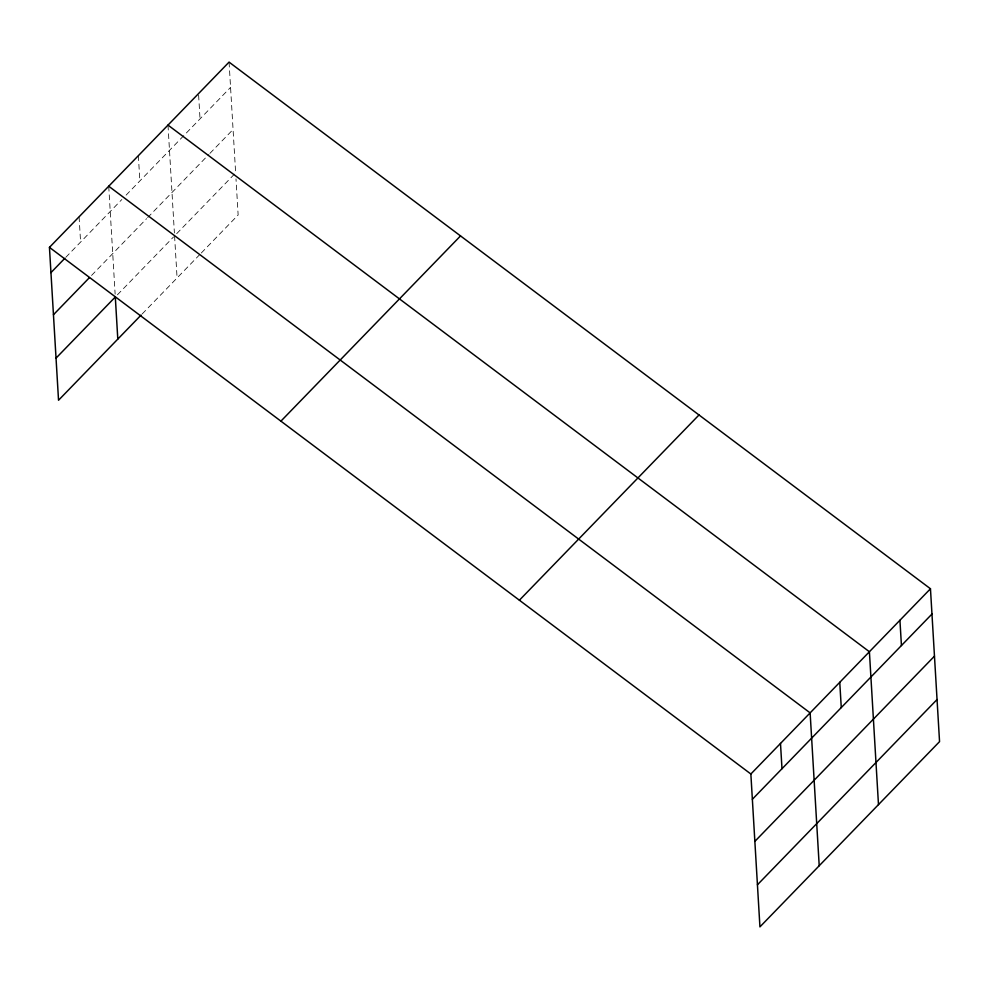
<?xml version="1.0" encoding="UTF-8"?>
<svg xmlns="http://www.w3.org/2000/svg" width="989" height="989" viewBox="0 0 989 989"><rect width="100%" height="100%" fill="white"/><g stroke="black" fill="none" stroke-linecap="round" stroke-linejoin="round"><path stroke-width="0.74" stroke-dasharray="4.95 3.71" d="M65.769 257.35L121.87 199.494M126.098 195.13L230.561 87.391M91.557 275.437L146.595 218.68M147.658 217.592L208.852 154.469M209.903 153.394L233.07 129.497M117.419 294.809L173.52 236.952M176.685 233.688L234.591 173.965M142.144 313.995L200.235 254.086M201.299 252.999L238.139 214.996L236 178.898M229.065 62.122L235.642 172.877M198.616 95.092L200.025 118.878M167.994 125.096L174.398 232.971M174.571 235.864L177.08 277.971M138.361 155.656L139.857 180.938M108.728 186.229L115.132 294.104M79.083 216.789L80.591 242.07"/><path stroke-width="1.48" d="M141.093 315.083L58.536 400.236L49.45 247.361L229.065 62.122L930.464 588.764L939.55 741.639L759.935 926.878L750.861 774.004L930.464 588.764M50.946 272.63L64.705 258.438M53.455 314.737L89.443 277.625M56.027 358.129L115.305 296.997L117.802 339.103M280.913 421.153L460.528 235.914M519.386 600.212L699 414.972M752.357 799.285L931.972 614.045M754.854 841.392L934.469 656.152M757.438 884.772L937.053 699.532M167.994 125.096L869.405 651.751L878.479 804.626M108.728 186.229L810.127 712.884L819.213 865.758M49.45 247.361L750.861 774.004M899.928 620.264L901.436 645.533M839.76 682.311L841.268 707.592M780.494 743.444L781.99 768.713"/></g></svg>
